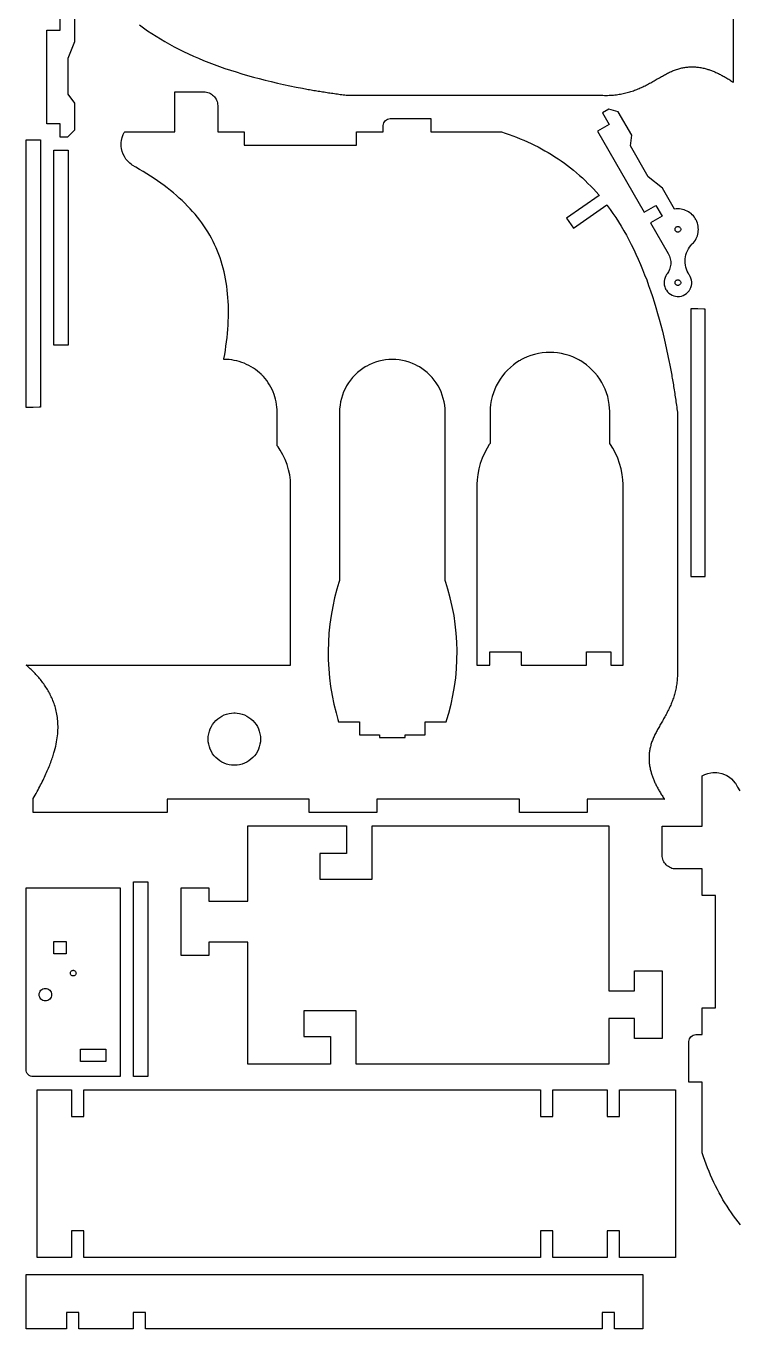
# Model space of a CAD drawing. Extents: x 0 to 673, y 0 to 298.
# Drawn here: x 0 to 107, y 0 to 195.5 of the extents above; entities that cross this region are included whole.
import ezdxf

# ---------------------------------------------------------------- set-up
doc = ezdxf.new("R2010")
doc.units = 0
doc.layers.get('0').update_dxf_attribs({"linetype": 'CONTINUOUS'})

msp = doc.modelspace()

# ---------------------------------------------------------------- linework, layer by layer
at = {"color": 0}
for points in [[(17.0287, 195.689), (17.6294, 195.246), (18.244, 194.813), (18.8722, 194.39), (19.514, 193.976), (20.1693, 193.574), (20.8378, 193.179), (21.5194, 192.794), (22.2143, 192.419), (22.9219, 192.054), (23.6424, 191.697), (24.3756, 191.35), (25.1212, 191.013), (25.8792, 190.683), (26.6496, 190.362), (27.4321, 190.05), (28.2265, 189.747), (29.0329, 189.453), (29.8511, 189.167), (30.6808, 188.889), (31.5221, 188.619), (32.3747, 188.357), (33.2386, 188.104), (34.1136, 187.858), (34.9996, 187.622), (35.8964, 187.392), (36.804, 187.171), (37.7221, 186.956), (38.6508, 186.749), (39.5897, 186.55), (40.5389, 186.358), (41.4982, 186.174), (41.71, 186.133), (41.9224, 186.094), (42.1351, 186.056), (42.3483, 186.017), (42.5621, 185.979), (42.7764, 185.942), (42.9911, 185.904), (43.2064, 185.867), (43.4221, 185.831), (43.6383, 185.794), (43.8551, 185.758), (44.0722, 185.722), (44.29, 185.688), (44.5082, 185.651), (44.7268, 185.618), (44.946, 185.583), (45.1657, 185.55), (45.3858, 185.515), (45.6064, 185.483), (45.8276, 185.45), (46.0492, 185.418), (46.2713, 185.385), (46.4938, 185.353), (46.7169, 185.322), (46.9404, 185.29), (47.1644, 185.26), (47.389, 185.231), (47.614, 185.2), (47.8396, 185.171), (48.0654, 185.14), (48.0657, 185.14), (48.0658, 185.14), (48.066, 185.14), (48.0661, 185.14), (48.0665, 185.14), (48.0667, 185.14), (48.0669, 185.14), (48.0671, 185.14), (48.0672, 185.14), (48.0674, 185.14), (48.0678, 185.14), (48.0679, 185.14), (48.0682, 185.14), (48.0683, 185.14), (48.0685, 185.14), (48.0687, 185.14), (48.069, 185.14), (48.0692, 185.14), (48.0694, 185.14), (48.0696, 185.14), (48.0697, 185.14), (48.07, 185.14), (86.0729, 185.14), (86.3172, 185.128), (86.5586, 185.118), (86.7967, 185.114), (87.0318, 185.112), (87.2636, 185.115), (87.4926, 185.122), (87.7185, 185.133), (87.9415, 185.147), (88.1615, 185.165), (88.3788, 185.186), (88.5932, 185.211), (88.8047, 185.239), (89.0135, 185.271), (89.2196, 185.304), (89.4229, 185.342), (89.6238, 185.382), (89.8219, 185.426), (90.0175, 185.472), (90.2106, 185.521), (90.4011, 185.572), (90.5892, 185.626), (90.7749, 185.683), (90.9582, 185.743), (91.1392, 185.804), (91.3179, 185.868), (91.4943, 185.935), (91.6686, 186.003), (91.8406, 186.072), (92.0104, 186.144), (92.1783, 186.219), (92.3615, 186.303), (92.5425, 186.388), (92.7214, 186.475), (92.8982, 186.563), (93.0729, 186.653), (93.2458, 186.742), (93.4169, 186.833), (93.5863, 186.925), (93.7539, 187.017), (93.92, 187.11), (94.0846, 187.201), (94.2478, 187.294), (94.4096, 187.386), (94.5701, 187.478), (94.7294, 187.569), (94.8878, 187.661), (95.0451, 187.751), (95.2014, 187.84), (95.3569, 187.928), (95.5117, 188.015), (95.6658, 188.1), (95.8192, 188.185), (95.9722, 188.267), (96.1247, 188.346), (96.2768, 188.424), (96.4288, 188.5), (96.5804, 188.574), (96.7319, 188.644), (96.8835, 188.712), (97.0351, 188.778), (97.1868, 188.839), (97.3381, 188.899), (97.4896, 188.954), (97.6412, 189.006), (97.7933, 189.056), (97.9457, 189.101), (98.0983, 189.144), (98.2514, 189.183), (98.4049, 189.219), (98.5588, 189.253), (98.7132, 189.282), (98.8681, 189.308), (99.0235, 189.332), (99.1794, 189.35), (99.336, 189.367), (99.4931, 189.379), (99.6508, 189.388), (99.8093, 189.393), (99.9683, 189.394), (100.128, 189.393), (100.289, 189.388), (100.45, 189.378), (100.612, 189.365), (100.775, 189.349), (100.939, 189.328), (101.103, 189.304), (101.269, 189.276), (101.435, 189.244), (101.603, 189.208), (101.771, 189.169), (101.94, 189.126), (102.069, 189.09), (102.199, 189.053), (102.329, 189.014), (102.459, 188.972), (102.59, 188.928), (102.722, 188.882), (102.854, 188.833), (102.986, 188.783), (103.119, 188.731), (103.253, 188.676), (103.387, 188.621), (103.522, 188.561), (103.657, 188.501), (103.793, 188.438), (103.929, 188.374), (104.066, 188.306), (104.203, 188.237), (104.341, 188.167), (104.479, 188.093), (104.618, 188.018), (104.757, 187.94), (104.897, 187.861), (105.037, 187.779), (105.178, 187.696), (105.319, 187.611), (105.461, 187.524), (105.603, 187.433), (105.746, 187.342), (105.89, 187.249), (106.033, 187.153), (106.15, 187.075), (106.15, 187.075), (106.15, 198.696)], [(7.27518, 196.788), (7.27518, 193.165), (7.27518, 193.165), (6.27518, 190.642), (6.27518, 185.274), (7.27518, 183.965), (7.27518, 179.91), (6.23014, 178.865), (5.12517, 178.865), (5.12517, 180.865), (3.12517, 180.865), (3.12517, 194.915), (5.12517, 194.915), (5.12517, 196.765)], [(107.247, 15.6136), (106.884, 16.0656), (106.529, 16.524), (106.184, 16.989), (105.848, 17.4607), (105.522, 17.9386), (105.204, 18.4231), (104.895, 18.9139), (104.595, 19.4111), (104.303, 19.9147), (104.021, 20.4244), (103.747, 20.9406), (103.482, 21.4628), (103.226, 21.9913), (102.978, 22.5258), (102.739, 23.0665), (102.509, 23.6133), (102.287, 24.1661), (102.073, 24.7249), (101.868, 25.2897), (101.67, 25.8603), (101.482, 26.4368), (101.481, 26.4376), (101.481, 26.4381), (101.481, 26.4383), (101.481, 26.4399), (101.481, 26.4403), (101.48, 26.4406), (101.48, 26.4421), (101.48, 26.4424), (101.479, 26.4443), (101.479, 26.4446), (101.479, 26.4461), (101.479, 26.4465), (101.478, 26.4468), (101.478, 26.4479), (101.478, 37.0317), (99.4782, 37.0317), (99.4782, 43.1067), (99.4782, 43.1608), (99.5, 43.3233), (99.5626, 43.525), (99.6617, 43.7076), (99.7929, 43.8668), (99.9521, 43.9981), (100.135, 44.0972), (100.336, 44.1599), (100.499, 44.1817), (100.553, 44.1817), (101.478, 44.1817), (101.478, 48.1817), (103.478, 48.1817), (103.478, 65.0317), (101.478, 65.0317), (101.478, 69.0317), (97.5531, 69.0317), (97.5, 69.0317), (97.341, 69.0424), (97.1349, 69.0739), (96.936, 69.125), (96.7454, 69.1947), (96.564, 69.2821), (96.3929, 69.3861), (96.2332, 69.5054), (96.0858, 69.6394), (95.9519, 69.7868), (95.8325, 69.9465), (95.7286, 70.1176), (95.6411, 70.299), (95.5714, 70.4896), (95.5203, 70.6885), (95.4889, 70.8946), (95.4782, 71.0536), (95.4782, 71.1067), (95.4782, 75.4554), (101.478, 75.4554), (101.478, 82.9832), (101.576, 83.0413), (101.883, 83.1913), (102.309, 83.3479), (102.751, 83.4517), (103.09, 83.4956), (103.204, 83.5008), (103.555, 83.5008), (103.663, 83.4957), (103.987, 83.4551), (104.406, 83.3607), (104.809, 83.2196), (105.192, 83.0338), (105.552, 82.8056), (105.884, 82.5369), (106.185, 82.23), (106.39, 81.9763), (106.451, 81.8868), (106.451, 81.8867), (106.452, 81.8856), (106.452, 81.8854), (106.452, 81.8851), (106.452, 81.8851), (106.452, 81.8843), (106.453, 81.8842), (106.453, 81.8836), (106.775, 81.3088), (107.102, 80.7437)]]:
    msp.add_lwpolyline(points, dxfattribs=at)
for points in [[(97.7482, 137.566), (97.7482, 99.5631), (97.7611, 99.3186), (97.77, 99.0774), (97.7749, 98.8392), (97.7757, 98.6042), (97.7726, 98.3722), (97.7658, 98.1433), (97.7553, 97.9174), (97.7411, 97.6943), (97.7233, 97.4743), (97.7021, 97.2571), (97.6774, 97.0428), (97.6494, 96.8311), (97.6182, 96.6224), (97.5837, 96.4163), (97.5464, 96.2129), (97.5058, 96.0122), (97.4625, 95.814), (97.4163, 95.6185), (97.3672, 95.4254), (97.3156, 95.2349), (97.2614, 95.0467), (97.2046, 94.861), (97.1453, 94.6776), (97.0837, 94.4967), (97.0199, 94.3179), (96.9539, 94.1415), (96.8857, 93.9672), (96.8154, 93.7953), (96.7433, 93.6254), (96.6693, 93.4576), (96.5856, 93.2743), (96.5003, 93.0933), (96.4135, 92.9144), (96.3254, 92.7376), (96.2362, 92.5629), (96.1461, 92.39), (96.0551, 92.2189), (95.9636, 92.0496), (95.8717, 91.8819), (95.7793, 91.7158), (95.6868, 91.5514), (95.5943, 91.3882), (95.5019, 91.2264), (95.4099, 91.0657), (95.3183, 90.9064), (95.2275, 90.7481), (95.1374, 90.5908), (95.0481, 90.4344), (94.9601, 90.2789), (94.8733, 90.1242), (94.7881, 89.9701), (94.7043, 89.8167), (94.6224, 89.6638), (94.5422, 89.5111), (94.4643, 89.359), (94.3886, 89.2071), (94.3153, 89.0554), (94.2444, 88.9039), (94.1764, 88.7524), (94.1111, 88.6007), (94.049, 88.449), (93.9903, 88.2978), (93.9347, 88.1464), (93.8822, 87.9946), (93.8331, 87.8426), (93.7869, 87.6903), (93.7442, 87.5375), (93.7046, 87.3844), (93.6685, 87.231), (93.6356, 87.0771), (93.606, 86.9226), (93.5799, 86.7678), (93.5571, 86.6124), (93.5378, 86.4564), (93.5219, 86.2999), (93.5096, 86.1428), (93.5007, 85.985), (93.4956, 85.8267), (93.4937, 85.6675), (93.4957, 85.5078), (93.5012, 85.3472), (93.5104, 85.186), (93.5233, 85.0239), (93.5399, 84.861), (93.5601, 84.6972), (93.5843, 84.5326), (93.6122, 84.3671), (93.6439, 84.2007), (93.6794, 84.0332), (93.719, 83.8649), (93.7624, 83.6956), (93.7976, 83.5667), (93.8353, 83.4372), (93.8749, 83.3072), (93.9167, 83.1767), (93.9606, 83.0457), (94.0065, 82.9142), (94.0547, 82.7821), (94.1049, 82.6494), (94.1572, 82.5164), (94.2117, 82.3828), (94.2682, 82.2486), (94.3268, 82.114), (94.3875, 81.9788), (94.4503, 81.8431), (94.5151, 81.7069), (94.5821, 81.5701), (94.6511, 81.4329), (94.7222, 81.2951), (94.7954, 81.1569), (94.8706, 81.0182), (94.9479, 80.8789), (95.0272, 80.739), (95.1086, 80.5987), (95.1921, 80.4581), (95.2775, 80.3167), (95.3651, 80.1749), (95.4546, 80.0325), (95.5461, 79.8896), (95.6399, 79.7463), (95.7354, 79.6025), (95.7407, 79.5947), (95.7433, 79.5908), (95.7458, 79.5869), (95.7485, 79.5831), (95.7511, 79.5792), (95.7538, 79.5753), (95.7615, 79.5635), (95.7642, 79.5597), (95.7668, 79.5558), (95.7694, 79.5518), (95.7721, 79.5479), (95.7746, 79.5442), (95.7825, 79.5324), (95.785, 79.5285), (95.7876, 79.5246), (95.7903, 79.5207), (95.7929, 79.5168), (95.7956, 79.5129), (95.8033, 79.5012), (95.806, 79.4974), (95.8111, 79.4896), (95.8137, 79.4857), (84.1918, 79.4857), (84.1918, 77.4857), (74.0418, 77.4857), (74.0418, 79.4857), (52.6365, 79.4857), (52.6365, 77.4857), (42.4865, 77.4857), (42.4865, 79.4857), (21.1579, 79.4857), (21.1579, 77.4857), (1.05566, 77.4857), (1.05566, 79.581), (1.05599, 79.5817), (1.05637, 79.5821), (1.05702, 79.5833), (1.0574, 79.5839), (1.05773, 79.5846), (1.05805, 79.5851), (1.05838, 79.5857), (1.05876, 79.5863), (1.05908, 79.5868), (1.05941, 79.5874), (1.05979, 79.5881), (1.06044, 79.5892), (1.06076, 79.5897), (1.06114, 79.5903), (1.06179, 79.5915), (1.06218, 79.5921), (1.0625, 79.5926), (1.06282, 79.5932), (1.06321, 79.5939), (1.06353, 79.5944), (1.06386, 79.595), (1.06418, 79.5956), (1.06456, 79.5963), (1.06521, 79.5974), (1.06559, 79.5979), (1.06592, 79.5985), (1.21875, 79.8618), (1.36795, 80.1226), (1.51361, 80.3808), (1.65576, 80.6365), (1.79438, 80.8896), (1.92947, 81.1401), (2.06108, 81.3883), (2.18929, 81.6339), (2.31407, 81.8769), (2.43544, 82.1175), (2.55339, 82.3557), (2.66803, 82.5915), (2.77924, 82.8249), (2.88721, 83.0558), (2.99186, 83.2843), (3.09326, 83.5106), (3.1914, 83.7344), (3.28629, 83.9558), (3.37799, 84.175), (3.46653, 84.3918), (3.55186, 84.6064), (3.63411, 84.8188), (3.71322, 85.0287), (3.78917, 85.2367), (3.86214, 85.4422), (3.93201, 85.6456), (3.99886, 85.8467), (4.06272, 86.0457), (4.12358, 86.2425), (4.18153, 86.4372), (4.27849, 86.7819), (4.36649, 87.1201), (4.44581, 87.4519), (4.5166, 87.7776), (4.57904, 88.0972), (4.63331, 88.4108), (4.67953, 88.7186), (4.71799, 89.0207), (4.74875, 89.3172), (4.77214, 89.6085), (4.78819, 89.8943), (4.79715, 90.1751), (4.79915, 90.4507), (4.79443, 90.7215), (4.78315, 90.9876), (4.76551, 91.249), (4.74164, 91.506), (4.71175, 91.7586), (4.67606, 92.0069), (4.6346, 92.2512), (4.58772, 92.4917), (4.53554, 92.7282), (4.47825, 92.961), (4.41596, 93.1903), (4.3489, 93.416), (4.27729, 93.6386), (4.20122, 93.8579), (4.12099, 94.0743), (4.03668, 94.2878), (3.94846, 94.4985), (3.86513, 94.6876), (3.77881, 94.8747), (3.68961, 95.0597), (3.5975, 95.2428), (3.50256, 95.4237), (3.40483, 95.6026), (3.30431, 95.7797), (3.20107, 95.9547), (3.09511, 96.1279), (2.98654, 96.2992), (2.87532, 96.4686), (2.7615, 96.6361), (2.64513, 96.8019), (2.52626, 96.9658), (2.40489, 97.1281), (2.28108, 97.2885), (2.15489, 97.4472), (2.02632, 97.6043), (1.89535, 97.7597), (1.76215, 97.9135), (1.62668, 98.0657), (1.48899, 98.2162), (1.34907, 98.3653), (1.20703, 98.5128), (1.06282, 98.6588), (0.91661, 98.8032), (0.76828, 98.9462), (0.618, 99.0878), (0.46571, 99.2279), (0.31152, 99.3668), (0.15538, 99.5042), (0.15034, 99.5086), (0.14529, 99.5129), (0.1403, 99.5174), (0.12012, 99.5349), (0.11507, 99.5392), (0.11008, 99.5436), (0.0899, 99.5613), (0.08491, 99.5656), (0.05968, 99.5875), (0.05469, 99.5918), (0.02946, 99.6139), (0.02447, 99.6182), (0.00429, 99.6357), (39.6981, 99.6357), (39.6981, 126.561), (39.6981, 126.762), (39.6654, 127.366), (39.5681, 128.162), (39.4075, 128.945), (39.1847, 129.711), (38.9012, 130.457), (38.5581, 131.179), (38.1567, 131.873), (37.8192, 132.375), (37.6981, 132.536), (37.6981, 137.561), (37.6981, 137.66), (37.6882, 137.957), (37.6587, 138.35), (37.6099, 138.74), (37.5422, 139.125), (37.4556, 139.507), (37.3506, 139.882), (37.2274, 140.251), (37.0861, 140.614), (36.9274, 140.969), (36.7513, 141.317), (36.5579, 141.656), (36.3479, 141.986), (36.1212, 142.304), (35.8785, 142.614), (35.6196, 142.911), (35.4154, 143.126), (35.345, 143.196), (35.2747, 143.265), (35.0565, 143.468), (34.7562, 143.724), (34.4449, 143.962), (34.1229, 144.185), (33.7911, 144.392), (33.4501, 144.581), (33.1007, 144.753), (32.7435, 144.908), (32.379, 145.044), (32.0081, 145.164), (31.6312, 145.265), (31.2493, 145.347), (30.8629, 145.411), (30.4726, 145.456), (30.0792, 145.481), (29.7821, 145.486), (29.6832, 145.485), (29.6837, 145.489), (29.6849, 145.494), (29.6853, 145.497), (29.6858, 145.5), (29.6864, 145.503), (29.6869, 145.506), (29.6875, 145.508), (29.6886, 145.515), (29.689, 145.518), (29.6896, 145.521), (29.6901, 145.524), (29.6913, 145.529), (29.6918, 145.533), (29.6924, 145.536), (29.6928, 145.539), (29.6939, 145.544), (29.6944, 145.547), (29.695, 145.55), (29.6956, 145.553), (29.6961, 145.557), (29.6967, 145.56), (29.6971, 145.563), (29.6976, 145.565), (29.6982, 145.568), (29.6988, 145.571), (29.6993, 145.574), (29.8118, 146.222), (29.9144, 146.865), (30.0072, 147.503), (30.0899, 148.136), (30.1622, 148.765), (30.2243, 149.389), (30.276, 150.007), (30.3169, 150.621), (30.3474, 151.229), (30.3669, 151.832), (30.3756, 152.431), (30.3732, 153.022), (30.3596, 153.61), (30.3347, 154.192), (30.2985, 154.768), (30.2507, 155.339), (30.1913, 155.906), (30.12, 156.465), (30.0369, 157.019), (29.9419, 157.568), (29.8349, 158.11), (29.7154, 158.647), (29.5836, 159.178), (29.4394, 159.703), (29.2826, 160.222), (29.1131, 160.735), (28.9307, 161.242), (28.7354, 161.743), (28.5271, 162.237), (28.3054, 162.725), (28.0706, 163.207), (27.8221, 163.682), (27.5603, 164.151), (27.2853, 164.614), (26.9972, 165.071), (26.6963, 165.522), (26.3824, 165.967), (26.0557, 166.404), (25.7165, 166.837), (25.3649, 167.264), (25.0008, 167.685), (24.6246, 168.101), (24.2364, 168.51), (23.8361, 168.914), (23.4239, 169.313), (23, 169.706), (22.5646, 170.093), (22.1176, 170.475), (21.6594, 170.851), (21.1899, 171.224), (20.7093, 171.589), (20.2178, 171.95), (19.7153, 172.307), (19.2022, 172.657), (18.6785, 173.004), (18.1443, 173.344), (17.5997, 173.681), (17.0449, 174.013), (16.48, 174.339), (15.9051, 174.661), (15.9019, 174.663), (15.8125, 174.724), (15.5587, 174.929), (15.2518, 175.231), (14.9832, 175.563), (14.755, 175.922), (14.5692, 176.304), (14.4281, 176.708), (14.3336, 177.128), (14.2931, 177.451), (14.2879, 177.56), (14.2879, 177.91), (14.2933, 178.024), (14.3372, 178.362), (14.4408, 178.806), (14.5975, 179.231), (14.7475, 179.538), (14.8056, 179.636), (22.3333, 179.636), (22.3333, 185.636), (26.6821, 185.636), (26.7351, 185.636), (26.8942, 185.625), (27.1003, 185.593), (27.2992, 185.543), (27.4897, 185.472), (27.6711, 185.386), (27.8422, 185.282), (28.0019, 185.163), (28.1493, 185.028), (28.2832, 184.881), (28.4026, 184.721), (28.5067, 184.55), (28.594, 184.368), (28.6638, 184.178), (28.7149, 183.979), (28.7464, 183.774), (28.7571, 183.614), (28.7571, 183.561), (28.7571, 179.636), (32.7571, 179.636), (32.7571, 177.636), (49.6071, 177.636), (49.6071, 179.636), (53.6071, 179.636), (53.6071, 180.561), (53.6071, 180.615), (53.629, 180.778), (53.6917, 180.979), (53.7907, 181.163), (53.9219, 181.321), (54.0811, 181.453), (54.2636, 181.551), (54.4654, 181.614), (54.6279, 181.636), (54.6821, 181.636), (60.7572, 181.636), (60.7572, 179.636), (71.3408, 179.636), (71.3415, 179.636), (71.3419, 179.636), (71.3422, 179.635), (71.3426, 179.635), (71.3438, 179.635), (71.3442, 179.635), (71.3444, 179.635), (71.3449, 179.635), (71.3456, 179.635), (71.346, 179.635), (71.3467, 179.633), (71.3471, 179.633), (71.3478, 179.633), (71.3482, 179.633), (71.3486, 179.633), (71.3489, 179.633), (71.35, 179.633), (71.3504, 179.633), (71.3508, 179.633), (71.3511, 179.632), (71.3519, 179.632), (71.9285, 179.443), (72.4992, 179.247), (73.0639, 179.042), (73.6226, 178.828), (74.1754, 178.606), (74.7222, 178.375), (75.2629, 178.136), (75.7975, 177.888), (76.326, 177.632), (76.8482, 177.367), (77.3643, 177.093), (77.874, 176.811), (78.3776, 176.519), (78.8747, 176.219), (79.3656, 175.91), (79.8501, 175.593), (80.3282, 175.265), (80.7996, 174.929), (81.2647, 174.585), (81.7232, 174.231), (82.1751, 173.867), (82.6204, 173.494), (83.059, 173.112), (83.4911, 172.721), (83.9164, 172.321), (84.3349, 171.911), (84.7465, 171.492), (85.1514, 171.063), (85.5493, 170.624), (85.9404, 170.175), (85.9943, 170.112), (81.0942, 166.696), (82.1524, 165.178), (87.1551, 168.667), (87.1565, 168.665), (87.1581, 168.663), (87.1594, 168.661), (87.161, 168.658), (87.1624, 168.657), (87.1653, 168.653), (87.1667, 168.651), (87.1682, 168.65), (87.1696, 168.647), (87.1711, 168.646), (87.1725, 168.643), (87.1739, 168.642), (87.1754, 168.64), (87.1783, 168.636), (87.1797, 168.633), (87.1812, 168.632), (87.1826, 168.631), (87.184, 168.628), (87.1856, 168.626), (87.1869, 168.625), (87.1885, 168.622), (87.1899, 168.621), (87.1914, 168.618), (87.1928, 168.617), (87.1943, 168.615), (87.1957, 168.612), (87.1972, 168.611), (87.1986, 168.608), (87.2001, 168.607), (87.6428, 168.007), (88.0756, 167.392), (88.4985, 166.764), (88.9117, 166.122), (89.3151, 165.467), (89.709, 164.799), (90.0933, 164.117), (90.4683, 163.422), (90.834, 162.714), (91.1906, 161.993), (91.5379, 161.26), (91.8762, 160.515), (92.2056, 159.757), (92.5263, 158.986), (92.8381, 158.204), (93.1412, 157.41), (93.4358, 156.603), (93.7221, 155.785), (93.9999, 154.956), (94.2694, 154.114), (94.5307, 153.261), (94.784, 152.397), (95.0293, 151.522), (95.2667, 150.636), (95.4963, 149.739), (95.7182, 148.832), (95.9325, 147.914), (96.1392, 146.985), (96.3385, 146.046), (96.5306, 145.097), (96.5779, 144.856), (96.6247, 144.614), (96.6711, 144.371), (96.7171, 144.128), (96.7626, 143.883), (96.8075, 143.639), (96.8521, 143.393), (96.8961, 143.147), (96.9397, 142.9), (96.9829, 142.653), (97.0256, 142.406), (97.0678, 142.157), (97.1094, 141.907), (97.1507, 141.657), (97.1915, 141.407), (97.2318, 141.156), (97.2717, 140.904), (97.311, 140.651), (97.35, 140.399), (97.3885, 140.144), (97.4264, 139.89), (97.464, 139.635), (97.501, 139.379), (97.5376, 139.122), (97.5738, 138.865), (97.6094, 138.608), (97.6447, 138.349), (97.6794, 138.09), (97.7138, 137.831), (97.7475, 137.57), (97.7482, 137.566)], [(85.7622, 179.758), (92.7872, 167.592), (94.5192, 168.592), (95.4442, 166.989), (93.7122, 165.989), (96.3751, 161.375), (96.4282, 161.285), (96.5582, 160.997), (96.6812, 160.603), (96.7432, 160.2), (96.7463, 159.793), (96.6901, 159.39), (96.5761, 158.997), (96.4051, 158.622), (96.2401, 158.354), (96.1761, 158.271), (96.1332, 158.212), (96.0182, 158.029), (95.8961, 157.771), (95.8101, 157.501), (95.7622, 157.224), (95.7532, 156.943), (95.7822, 156.661), (95.8492, 156.383), (95.9251, 156.181), (95.9551, 156.115), (95.9861, 156.05), (96.0992, 155.864), (96.2722, 155.638), (96.4742, 155.439), (96.6992, 155.269), (96.9462, 155.133), (97.2082, 155.031), (97.4861, 154.965), (97.7032, 154.939), (97.7751, 154.938), (97.8472, 154.936), (98.0642, 154.95), (98.3442, 155.003), (98.6122, 155.092), (98.8651, 155.215), (99.0992, 155.372), (99.3101, 155.561), (99.4942, 155.778), (99.6172, 155.958), (99.6501, 156.022), (99.6851, 156.086), (99.7712, 156.285), (99.8513, 156.558), (99.8942, 156.839), (99.8992, 157.119), (99.8651, 157.4), (99.7932, 157.674), (99.6851, 157.936), (99.5782, 158.126), (99.5372, 158.186), (99.4922, 158.253), (99.3651, 158.464), (99.2192, 158.75), (99.1032, 159.046), (99.0111, 159.347), (98.9492, 159.654), (98.9112, 159.964), (98.9013, 160.275), (98.9182, 160.585), (98.9613, 160.892), (99.0301, 161.194), (99.1251, 161.492), (99.2463, 161.781), (99.3932, 162.06), (99.5642, 162.326), (99.7611, 162.582), (99.9251, 162.764), (99.9832, 162.821), (100.028, 162.864), (100.154, 163.003), (100.308, 163.196), (100.444, 163.399), (100.564, 163.611), (100.665, 163.829), (100.749, 164.056), (100.815, 164.285), (100.862, 164.519), (100.892, 164.758), (100.901, 164.997), (100.893, 165.237), (100.867, 165.478), (100.821, 165.715), (100.754, 165.951), (100.669, 166.183), (100.594, 166.354), (100.565, 166.41), (100.537, 166.465), (100.443, 166.628), (100.306, 166.832), (100.153, 167.024), (99.9861, 167.201), (99.8082, 167.364), (99.6182, 167.511), (99.4182, 167.643), (99.2082, 167.758), (98.9922, 167.858), (98.7651, 167.94), (98.5353, 168.004), (98.2972, 168.051), (98.0562, 168.079), (97.8113, 168.087), (97.5653, 168.076), (97.3792, 168.056), (97.3172, 168.044), (95.5063, 171.182), (93.3782, 172.867), (90.6942, 177.515), (90.9051, 179.149), (88.8782, 182.661), (87.4511, 183.043), (86.4942, 182.49), (87.4942, 180.758), (85.7622, 179.758)], [(0, 178.426), (2.15007, 178.426), (2.15007, 138.347), (1.97114, 138.335), (1.07568, 138.292), (0.17936, 138.275), (0, 138.276), (0, 178.426)], [(4.15007, 176.865), (6.30007, 176.865), (6.30007, 147.635), (4.15007, 147.635), (4.15007, 176.865)], [(97.4013, 165.013), (97.4013, 165.033), (97.4103, 165.097), (97.4351, 165.178), (97.4742, 165.25), (97.5263, 165.313), (97.5892, 165.364), (97.6612, 165.404), (97.7422, 165.428), (97.8062, 165.438), (97.8492, 165.438), (97.9122, 165.428), (97.9922, 165.404), (98.0642, 165.364), (98.1282, 165.313), (98.1792, 165.25), (98.2182, 165.178), (98.2432, 165.097), (98.2512, 165.033), (98.2512, 164.99), (98.2432, 164.926), (98.2182, 164.847), (98.1792, 164.775), (98.1282, 164.711), (98.0642, 164.66), (97.9922, 164.621), (97.9122, 164.596), (97.8492, 164.587), (97.8062, 164.587), (97.7422, 164.596), (97.6612, 164.621), (97.5892, 164.66), (97.5263, 164.711), (97.4742, 164.775), (97.4351, 164.847), (97.4103, 164.926), (97.4013, 164.99), (97.4013, 165.013)], [(97.4013, 157.013), (97.4013, 157.033), (97.4103, 157.097), (97.4351, 157.178), (97.4742, 157.25), (97.5263, 157.313), (97.5892, 157.364), (97.6612, 157.404), (97.7422, 157.428), (97.8062, 157.438), (97.8492, 157.438), (97.9122, 157.428), (97.9922, 157.404), (98.0642, 157.364), (98.1282, 157.313), (98.1792, 157.25), (98.2182, 157.178), (98.2432, 157.097), (98.2512, 157.033), (98.2512, 156.99), (98.2432, 156.926), (98.2182, 156.846), (98.1792, 156.774), (98.1282, 156.711), (98.0642, 156.66), (97.9922, 156.621), (97.9122, 156.596), (97.8492, 156.587), (97.8062, 156.587), (97.7422, 156.596), (97.6612, 156.621), (97.5892, 156.66), (97.5263, 156.711), (97.4742, 156.774), (97.4351, 156.846), (97.4103, 156.926), (97.4013, 156.99), (97.4013, 157.013)], [(99.7662, 112.939), (101.916, 112.939), (101.916, 153.018), (101.738, 153.029), (100.842, 153.072), (99.9456, 153.089), (99.7662, 153.089), (99.7662, 112.939)], [(59.8981, 89.1357), (59.8981, 91.1357), (63.0425, 91.1357), (63.1478, 91.4581), (63.4372, 92.4339), (63.7781, 93.7431), (64.065, 95.0618), (64.2982, 96.3883), (64.4775, 97.7211), (64.6028, 99.0585), (64.6744, 100.399), (64.6922, 101.74), (64.6561, 103.081), (64.5663, 104.42), (64.4226, 105.756), (64.2251, 107.086), (63.974, 108.409), (63.6692, 109.724), (63.3106, 111.028), (63.0076, 112), (62.8981, 112.321), (62.8981, 137.561), (62.8981, 137.693), (62.8806, 138.089), (62.8283, 138.611), (62.7425, 139.124), (62.6238, 139.629), (62.4729, 140.122), (62.2908, 140.603), (62.0783, 141.071), (61.8364, 141.524), (61.5656, 141.96), (61.2668, 142.376), (60.9411, 142.775), (60.5892, 143.153), (60.2118, 143.508), (59.8099, 143.839), (59.3842, 144.144), (59.0499, 144.358), (58.9356, 144.424), (58.8212, 144.49), (58.4694, 144.672), (57.9917, 144.889), (57.5038, 145.071), (57.0076, 145.221), (56.5049, 145.336), (55.9971, 145.419), (55.4858, 145.469), (54.9731, 145.486), (54.4603, 145.469), (53.9492, 145.419), (53.4413, 145.336), (52.9385, 145.221), (52.4424, 145.071), (51.9546, 144.889), (51.4767, 144.672), (51.1249, 144.49), (51.0106, 144.424), (50.8963, 144.358), (50.5619, 144.144), (50.1363, 143.839), (49.7344, 143.508), (49.3569, 143.153), (49.005, 142.775), (48.6793, 142.376), (48.3806, 141.96), (48.1099, 141.524), (47.8678, 141.071), (47.6553, 140.603), (47.4732, 140.122), (47.3224, 139.629), (47.2036, 139.124), (47.1178, 138.611), (47.0656, 138.089), (47.0481, 137.693), (47.0481, 137.561), (47.0481, 112.322), (46.9437, 112), (46.6556, 111.026), (46.314, 109.72), (46.0237, 108.404), (45.7847, 107.081), (45.5968, 105.751), (45.4601, 104.417), (45.3746, 103.079), (45.3403, 101.739), (45.3572, 100.399), (45.4254, 99.0607), (45.5449, 97.7246), (45.7154, 96.3926), (45.9374, 95.0663), (46.2106, 93.7471), (46.535, 92.4363), (46.8106, 91.4589), (46.9107, 91.1357), (50.0481, 91.1357), (50.0481, 89.1357), (53.0481, 89.1357), (53.0481, 88.7657), (56.8981, 88.7657), (56.8981, 89.1357), (59.8981, 89.1357)], [(84.1306, 99.6357), (84.1306, 101.636), (87.7482, 101.636), (87.7482, 99.6357), (89.5982, 99.6357), (89.5982, 126.561), (89.5982, 126.772), (89.5656, 127.406), (89.4686, 128.242), (89.3085, 129.066), (89.0861, 129.874), (88.8029, 130.662), (88.4597, 131.428), (88.0578, 132.168), (87.7197, 132.705), (87.5982, 132.877), (87.5982, 137.561), (87.5982, 137.71), (87.5782, 138.159), (87.5192, 138.75), (87.4219, 139.332), (87.2875, 139.903), (87.1167, 140.461), (86.9104, 141.007), (86.6699, 141.536), (86.3957, 142.049), (86.089, 142.542), (85.7508, 143.015), (85.3819, 143.467), (84.9833, 143.893), (84.556, 144.296), (84.1008, 144.671), (83.6187, 145.017), (83.2401, 145.258), (83.1107, 145.333), (82.9812, 145.408), (82.5828, 145.615), (82.0417, 145.86), (81.4893, 146.067), (80.9274, 146.235), (80.3579, 146.367), (79.7829, 146.461), (79.204, 146.517), (78.6233, 146.536), (78.0425, 146.517), (77.4638, 146.461), (76.8886, 146.367), (76.3192, 146.235), (75.7574, 146.067), (75.2049, 145.86), (74.6638, 145.615), (74.2654, 145.408), (74.136, 145.333), (74.0064, 145.258), (73.6279, 145.017), (73.1458, 144.671), (72.6906, 144.296), (72.2632, 143.893), (71.8646, 143.467), (71.4957, 143.015), (71.1575, 142.542), (70.8508, 142.049), (70.5768, 141.536), (70.3361, 141.007), (70.13, 140.461), (69.9592, 139.903), (69.8247, 139.332), (69.7274, 138.75), (69.6683, 138.159), (69.6485, 137.71), (69.6485, 137.561), (69.6485, 132.877), (69.5269, 132.705), (69.1889, 132.168), (68.7869, 131.428), (68.4438, 130.662), (68.1604, 129.874), (67.9381, 129.066), (67.7779, 128.242), (67.6811, 127.406), (67.6485, 126.772), (67.6485, 126.561), (67.6485, 99.6357), (69.6135, 99.6357), (69.6135, 101.636), (74.2806, 101.636), (74.2806, 99.6357), (84.1306, 99.6357)], [(31.2586, 84.6007), (31.1582, 84.6007), (30.8572, 84.621), (30.4675, 84.6806), (30.0914, 84.7772), (29.7308, 84.9092), (29.3876, 85.0744), (29.064, 85.2711), (28.7619, 85.4971), (28.4832, 85.7504), (28.2299, 86.0292), (28.0039, 86.3313), (27.8074, 86.6549), (27.6421, 86.9981), (27.51, 87.3586), (27.4133, 87.7347), (27.3539, 88.1244), (27.3336, 88.4254), (27.3336, 88.5258), (27.3336, 88.6261), (27.3539, 88.9271), (27.4133, 89.3168), (27.51, 89.6929), (27.6421, 90.0536), (27.8074, 90.3967), (28.0039, 90.7203), (28.2299, 91.0225), (28.4832, 91.3012), (28.7619, 91.5546), (29.064, 91.7806), (29.3876, 91.9771), (29.7308, 92.1424), (30.0914, 92.2743), (30.4675, 92.3711), (30.8572, 92.4306), (31.1582, 92.4508), (31.2586, 92.4508), (31.3589, 92.4508), (31.6599, 92.4306), (32.0496, 92.3711), (32.4258, 92.2743), (32.7864, 92.1424), (33.1294, 91.9771), (33.4531, 91.7806), (33.7553, 91.5546), (34.034, 91.3012), (34.2872, 91.0225), (34.5132, 90.7203), (34.7099, 90.3967), (34.8751, 90.0536), (35.0071, 89.6929), (35.1039, 89.3168), (35.1633, 88.9271), (35.1836, 88.6261), (35.1836, 88.5258), (35.1836, 88.4254), (35.1633, 88.1244), (35.1039, 87.7347), (35.0071, 87.3586), (34.8751, 86.9981), (34.7099, 86.6549), (34.5132, 86.3313), (34.2872, 86.0292), (34.034, 85.7504), (33.7553, 85.4971), (33.4531, 85.2711), (33.1294, 85.0744), (32.7864, 84.9092), (32.4258, 84.7772), (32.0496, 84.6806), (31.6599, 84.621), (31.3589, 84.6007), (31.2586, 84.6007)], [(27.4381, 58.0367), (27.4381, 56.0367), (23.2881, 56.0367), (23.2881, 66.1887), (27.4381, 66.1887), (27.4381, 64.1876), (33.2881, 64.1876), (33.2881, 75.4857), (48.0911, 75.4857), (48.0911, 71.3357), (44.0911, 71.3357), (44.0911, 67.4857), (51.9411, 67.4857), (51.9411, 75.4857), (87.4861, 75.4857), (87.4861, 50.7636), (91.3361, 50.7636), (91.3361, 53.7636), (95.4861, 53.7636), (95.4861, 43.6136), (91.3361, 43.6136), (91.3361, 46.6136), (87.4861, 46.6136), (87.4861, 39.7493), (49.5281, 39.7493), (49.5281, 47.7497), (41.6771, 47.7497), (41.6771, 43.8996), (45.6771, 43.8996), (45.6771, 39.7493), (33.2881, 39.7493), (33.2881, 58.0367), (27.4381, 58.0367)], [(16.1474, 67.1111), (18.2974, 67.1111), (18.2974, 37.8803), (16.1474, 37.8803), (16.1474, 67.1111)], [(0, 66.2022), (14.1474, 66.2022), (14.1474, 37.8803), (1.02252, 37.8803), (0.86453, 37.9012), (0.66379, 37.9622), (0.47879, 38.0612), (0.35232, 38.1582), (0.315, 38.1953), (0.27778, 38.2332), (0.18072, 38.3593), (0.08198, 38.5442), (0.021, 38.745), (0, 38.9032), (0, 66.2022)], [(4.15022, 58.1522), (6, 58.1522), (6, 56.3022), (4.15022, 56.3022), (4.15022, 58.1522)], [(6.65022, 53.3992), (6.65022, 53.4203), (6.6589, 53.4853), (6.6836, 53.5643), (6.72282, 53.6372), (6.77463, 53.7003), (6.83772, 53.7513), (6.90972, 53.7912), (6.98964, 53.8153), (7.05382, 53.8243), (7.09663, 53.8243), (7.16069, 53.8153), (7.24072, 53.7912), (7.31282, 53.7513), (7.37571, 53.7003), (7.42774, 53.6372), (7.46679, 53.5643), (7.49143, 53.4853), (7.50032, 53.4203), (7.50032, 53.3782), (7.49143, 53.3132), (7.46679, 53.2343), (7.42774, 53.1613), (7.37571, 53.0982), (7.31282, 53.0464), (7.24072, 53.0072), (7.16069, 52.9833), (7.09663, 52.9743), (7.05382, 52.9743), (6.98964, 52.9833), (6.90972, 53.0072), (6.83772, 53.0464), (6.77463, 53.0982), (6.72282, 53.1613), (6.6836, 53.2343), (6.6589, 53.3132), (6.65022, 53.3782), (6.65022, 53.3992)], [(1.97032, 50.1722), (1.97032, 50.2192), (1.98921, 50.3593), (2.04312, 50.5322), (2.12842, 50.6892), (2.24143, 50.8263), (2.37819, 50.9392), (2.53532, 51.0253), (2.70893, 51.0793), (2.84879, 51.0972), (2.94211, 51.0972), (3.08182, 51.0793), (3.25543, 51.0253), (3.41249, 50.9392), (3.54953, 50.8263), (3.66249, 50.6892), (3.74783, 50.5322), (3.80171, 50.3593), (3.82042, 50.2192), (3.82042, 50.1263), (3.80171, 49.9864), (3.74783, 49.8122), (3.66249, 49.6553), (3.54953, 49.5182), (3.41249, 49.4053), (3.25543, 49.3203), (3.08182, 49.2664), (2.94211, 49.2472), (2.84879, 49.2472), (2.70893, 49.2664), (2.53532, 49.3203), (2.37819, 49.4053), (2.24143, 49.5182), (2.12842, 49.6553), (2.04312, 49.8122), (1.98921, 49.9864), (1.97032, 50.1263), (1.97032, 50.1722)], [(8.1474, 42.0032), (11.9975, 42.0032), (11.9975, 40.1532), (8.1474, 40.1532), (8.1474, 42.0032)], [(87.2206, 10.7303), (79.0704, 10.7303), (79.0704, 14.7303), (77.2204, 14.7303), (77.2204, 10.7303), (8.66758, 10.7303), (8.66758, 14.7303), (6.8176, 14.7303), (6.8176, 10.7303), (1.66758, 10.7303), (1.66758, 35.8803), (6.8176, 35.8803), (6.8176, 31.8803), (8.66758, 31.8803), (8.66758, 35.8803), (77.2204, 35.8803), (77.2204, 31.8803), (79.0704, 31.8803), (79.0704, 35.8803), (87.2206, 35.8803), (87.2206, 31.8803), (89.0704, 31.8803), (89.0704, 35.8803), (97.489, 35.8803), (97.489, 10.7303), (89.0704, 10.7303), (89.0704, 14.7303), (87.2206, 14.7303), (87.2206, 10.7303)], [(0, 8.1639), (92.5793, 8.1639), (92.5793, 0.01389), (88.3275, 0.01389), (88.3275, 2.47558), (86.4775, 2.47558), (86.4775, 0.01389), (17.9246, 0.01389), (17.9246, 2.47558), (16.0746, 2.47558), (16.0746, 0.01389), (7.92458, 0.01389), (7.92458, 2.47558), (6.07454, 2.47558), (6.07454, 0.01389), (0, 0.01389), (0, 8.1639)]]:
    msp.add_lwpolyline(points, close=True, dxfattribs=at)

doc.saveas('drawing.dxf')
